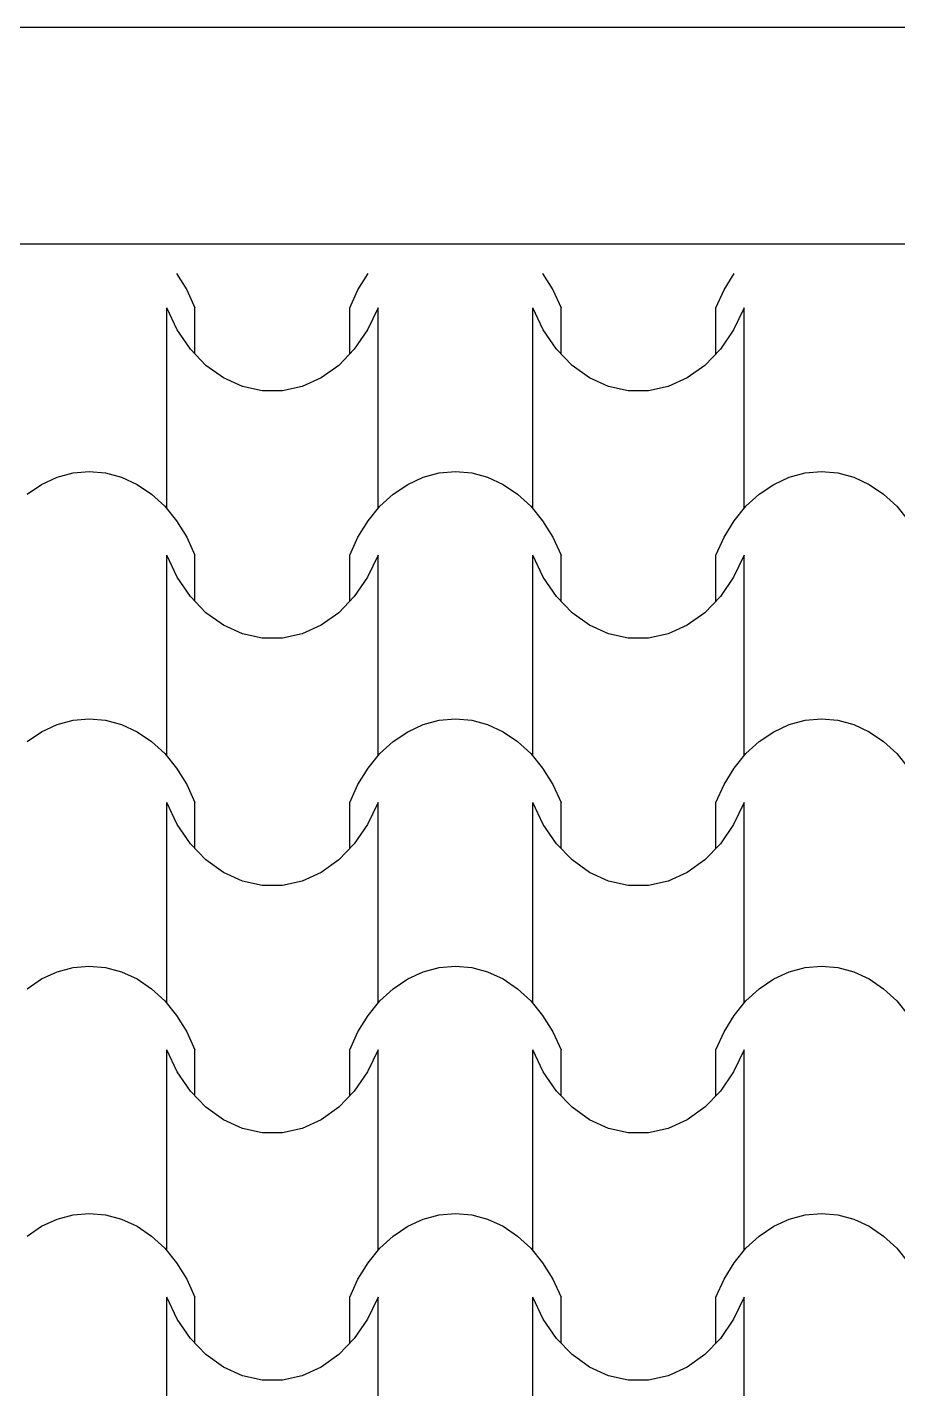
# Model space of a CAD drawing. Header units: millimetres. Extents: x 42452 to 2852333, y -419346 to 834876.
# Drawn here: x 2622489 to 2624096, y 671549 to 674062 of the extents above; entities that cross this region are included whole.
import ezdxf

# ---------------------------------------------------------------- set-up
doc = ezdxf.new("R2010")
doc.units = ezdxf.units.MM
doc.layers.add('memar', color=7, linetype='Continuous', lineweight=25)

msp = doc.modelspace()

# ---------------------------------------------------------------- linework, layer by layer
at = {"layer": 'memar', "color": 7, "linetype": 'Continuous', "lineweight": 25}
for p, q in [((2622764.66304, 673607.20782), (2622783.39835, 673576.98216)), ((2623099.50222, 673576.98216), (2623118.23753, 673607.20782)), ((2623440.22253, 673607.20782), (2623458.95784, 673576.98216)), ((2623775.06172, 673576.98216), (2623793.79703, 673607.20782)), ((2622783.39835, 673576.98216), (2622798.68777, 673543.73813)), ((2623084.21281, 673543.73813), (2623099.50222, 673576.98216)), ((2623458.95784, 673576.98216), (2623474.24726, 673543.73813)), ((2623759.7723, 673543.73813), (2623775.06172, 673576.98216)), ((2622746.43306, 673358.66444), (2622746.43306, 673543.73813)), ((2622765.75222, 673503.22893), (2622746.43306, 673543.73813)), ((2622798.68777, 673458.65413), (2622798.68777, 673543.73813)), ((2623084.21281, 673458.65413), (2623084.21281, 673543.73813)), ((2623136.46751, 673543.73813), (2623117.14835, 673503.22893)), ((2623136.46751, 673358.66444), (2623136.46751, 673543.73813)), ((2623421.99255, 673358.66444), (2623421.99255, 673543.73813)), ((2623441.31172, 673503.22893), (2623421.99255, 673543.73813)), ((2623474.24726, 673458.65413), (2623474.24726, 673543.73813)), ((2623759.7723, 673458.65413), (2623759.7723, 673543.73813)), ((2623812.02701, 673543.73813), (2623792.70784, 673503.22893)), ((2623812.02701, 673358.66444), (2623812.02701, 673543.73813)), ((2622790.16996, 673467.49899), (2622765.75222, 673503.22893)), ((2623117.14835, 673503.22893), (2623092.73062, 673467.49899)), ((2623465.72945, 673467.49899), (2623441.31172, 673503.22893)), ((2623792.70784, 673503.22893), (2623768.29011, 673467.49899)), ((2622818.97769, 673437.58517), (2622790.16996, 673467.49899)), ((2623092.73062, 673467.49899), (2623063.92289, 673437.58517)), ((2623494.53718, 673437.58517), (2623465.72945, 673467.49899)), ((2623768.29011, 673467.49899), (2623739.48238, 673437.58517)), ((2622851.33944, 673414.35552), (2622818.97769, 673437.58517)), ((2623063.92289, 673437.58517), (2623031.56113, 673414.35552)), ((2623526.89893, 673414.35552), (2623494.53718, 673437.58517)), ((2623739.48238, 673437.58517), (2623707.12063, 673414.35552)), ((2622886.31611, 673398.48415), (2622851.33944, 673414.35552)), ((2622922.89272, 673390.43163), (2622886.31611, 673398.48415)), ((2622996.58446, 673398.48415), (2622960.00785, 673390.43163)), ((2623031.56113, 673414.35552), (2622996.58446, 673398.48415)), ((2623561.87561, 673398.48415), (2623526.89893, 673414.35552)), ((2623598.45222, 673390.43163), (2623561.87561, 673398.48415)), ((2623672.14395, 673398.48415), (2623635.56735, 673390.43163)), ((2623707.12063, 673414.35552), (2623672.14395, 673398.48415)), ((2622941.45029, 673390.43163), (2622922.89272, 673390.43163)), ((2622960.00785, 673390.43163), (2622941.45029, 673390.43163)), ((2623617.00978, 673390.43163), (2623598.45222, 673390.43163)), ((2623635.56735, 673390.43163), (2623617.00978, 673390.43163)), ((2622746.43306, 673173.59076), (2622746.43306, 673358.66444)), ((2623136.46751, 673173.59076), (2623136.46751, 673358.66444)), ((2623421.99255, 673173.59076), (2623421.99255, 673358.66444)), ((2623812.02701, 673173.59076), (2623812.02701, 673358.66444)), ((2622515.67933, 673217.98582), (2622544.0554, 673231.08014)), ((2622544.0554, 673231.08014), (2622573.57446, 673239.03852)), ((2622573.57446, 673239.03852), (2622603.67054, 673241.70837)), ((2622603.67054, 673241.70837), (2622633.76662, 673239.03852)), ((2622633.76662, 673239.03852), (2622663.28568, 673231.08014)), ((2622663.28568, 673231.08014), (2622691.66174, 673217.98582)), ((2623191.23883, 673217.98582), (2623219.61489, 673231.08014)), ((2623219.61489, 673231.08014), (2623249.13395, 673239.03852)), ((2623249.13395, 673239.03852), (2623279.23003, 673241.70837)), ((2623279.23003, 673241.70837), (2623309.32612, 673239.03852)), ((2623309.32612, 673239.03852), (2623338.84517, 673231.08014)), ((2623338.84517, 673231.08014), (2623367.22124, 673217.98582)), ((2623866.79832, 673217.98582), (2623895.17439, 673231.08014)), ((2623895.17439, 673231.08014), (2623924.69344, 673239.03852)), ((2623924.69344, 673239.03852), (2623954.78953, 673241.70837)), ((2623954.78953, 673241.70837), (2623984.88561, 673239.03852)), ((2623984.88561, 673239.03852), (2624014.40467, 673231.08014)), ((2624014.40467, 673231.08014), (2624042.78073, 673217.98582)), ((2622488.99031, 673200.00663), (2622515.67933, 673217.98582)), ((2622691.66174, 673217.98582), (2622718.35077, 673200.00663)), ((2622718.35077, 673200.00663), (2622742.84105, 673177.48726)), ((2623140.05952, 673177.48726), (2623164.5498, 673200.00663)), ((2623164.5498, 673200.00663), (2623191.23883, 673217.98582)), ((2623367.22124, 673217.98582), (2623393.91026, 673200.00663)), ((2623393.91026, 673200.00663), (2623418.40055, 673177.48726)), ((2623815.61902, 673177.48726), (2623840.1093, 673200.00663)), ((2623840.1093, 673200.00663), (2623866.79832, 673217.98582)), ((2624042.78073, 673217.98582), (2624069.46976, 673200.00663)), ((2624069.46976, 673200.00663), (2624093.96004, 673177.48726)), ((2622742.84105, 673177.48726), (2622764.66304, 673150.85948)), ((2623118.23753, 673150.85948), (2623140.05952, 673177.48726)), ((2623418.40055, 673177.48726), (2623440.22253, 673150.85948)), ((2623793.79703, 673150.85948), (2623815.61902, 673177.48726)), ((2624093.96004, 673177.48726), (2624115.78203, 673150.85948)), ((2622764.66304, 673150.85948), (2622783.39835, 673120.63382)), ((2623099.50222, 673120.63382), (2623118.23753, 673150.85948)), ((2623440.22253, 673150.85948), (2623458.95784, 673120.63382)), ((2623775.06172, 673120.63382), (2623793.79703, 673150.85948)), ((2622783.39835, 673120.63382), (2622798.68777, 673087.38979)), ((2623084.21281, 673087.38979), (2623099.50222, 673120.63382)), ((2623458.95784, 673120.63382), (2623474.24726, 673087.38979)), ((2623759.7723, 673087.38979), (2623775.06172, 673120.63382)), ((2622746.43306, 672902.31611), (2622746.43306, 673087.38979)), ((2622765.75222, 673046.88059), (2622746.43306, 673087.38979)), ((2622798.68777, 673002.3058), (2622798.68777, 673087.38979)), ((2623084.21281, 673002.3058), (2623084.21281, 673087.38979)), ((2623136.46751, 673087.38979), (2623117.14835, 673046.88059)), ((2623136.46751, 672902.31611), (2623136.46751, 673087.38979)), ((2623421.99255, 672902.31611), (2623421.99255, 673087.38979)), ((2623441.31172, 673046.88059), (2623421.99255, 673087.38979)), ((2623474.24726, 673002.3058), (2623474.24726, 673087.38979)), ((2623759.7723, 673002.3058), (2623759.7723, 673087.38979)), ((2623812.02701, 673087.38979), (2623792.70784, 673046.88059)), ((2623812.02701, 672902.31611), (2623812.02701, 673087.38979)), ((2622790.16996, 673011.15066), (2622765.75222, 673046.88059)), ((2623117.14835, 673046.88059), (2623092.73062, 673011.15066)), ((2623465.72945, 673011.15066), (2623441.31172, 673046.88059)), ((2623792.70784, 673046.88059), (2623768.29011, 673011.15066)), ((2622818.97769, 672981.23683), (2622790.16996, 673011.15066)), ((2623092.73062, 673011.15066), (2623063.92289, 672981.23683)), ((2623494.53718, 672981.23683), (2623465.72945, 673011.15066)), ((2623768.29011, 673011.15066), (2623739.48238, 672981.23683)), ((2622851.33944, 672958.00718), (2622818.97769, 672981.23683)), ((2623063.92289, 672981.23683), (2623031.56113, 672958.00718)), ((2623526.89893, 672958.00718), (2623494.53718, 672981.23683)), ((2623739.48238, 672981.23683), (2623707.12063, 672958.00718)), ((2622886.31611, 672942.13581), (2622851.33944, 672958.00718)), ((2623031.56113, 672958.00718), (2622996.58446, 672942.13581)), ((2623561.87561, 672942.13581), (2623526.89893, 672958.00718)), ((2623707.12063, 672958.00718), (2623672.14395, 672942.13581)), ((2622922.89272, 672934.08329), (2622886.31611, 672942.13581)), ((2622941.45029, 672934.08329), (2622922.89272, 672934.08329)), ((2622960.00785, 672934.08329), (2622941.45029, 672934.08329)), ((2622996.58446, 672942.13581), (2622960.00785, 672934.08329)), ((2623598.45222, 672934.08329), (2623561.87561, 672942.13581)), ((2623617.00978, 672934.08329), (2623598.45222, 672934.08329)), ((2623635.56735, 672934.08329), (2623617.00978, 672934.08329)), ((2623672.14395, 672942.13581), (2623635.56735, 672934.08329)), ((2622746.43306, 672717.24242), (2622746.43306, 672902.31611)), ((2623136.46751, 672717.24242), (2623136.46751, 672902.31611)), ((2623421.99255, 672717.24242), (2623421.99255, 672902.31611)), ((2623812.02701, 672717.24242), (2623812.02701, 672902.31611)), ((2622515.67933, 672761.63749), (2622544.0554, 672774.7318)), ((2622544.0554, 672774.7318), (2622573.57446, 672782.69018)), ((2622573.57446, 672782.69018), (2622603.67054, 672785.36003)), ((2622603.67054, 672785.36003), (2622633.76662, 672782.69018)), ((2622633.76662, 672782.69018), (2622663.28568, 672774.7318)), ((2622663.28568, 672774.7318), (2622691.66174, 672761.63749)), ((2623191.23883, 672761.63749), (2623219.61489, 672774.7318)), ((2623219.61489, 672774.7318), (2623249.13395, 672782.69018)), ((2623249.13395, 672782.69018), (2623279.23003, 672785.36003)), ((2623279.23003, 672785.36003), (2623309.32612, 672782.69018)), ((2623309.32612, 672782.69018), (2623338.84517, 672774.7318)), ((2623338.84517, 672774.7318), (2623367.22124, 672761.63749)), ((2623866.79832, 672761.63749), (2623895.17439, 672774.7318)), ((2623895.17439, 672774.7318), (2623924.69344, 672782.69018)), ((2623924.69344, 672782.69018), (2623954.78953, 672785.36003)), ((2623954.78953, 672785.36003), (2623984.88561, 672782.69018)), ((2623984.88561, 672782.69018), (2624014.40467, 672774.7318)), ((2624014.40467, 672774.7318), (2624042.78073, 672761.63749)), ((2622488.99031, 672743.65829), (2622515.67933, 672761.63749)), ((2622691.66174, 672761.63749), (2622718.35077, 672743.65829)), ((2622718.35077, 672743.65829), (2622742.84105, 672721.13892)), ((2623140.05952, 672721.13892), (2623164.5498, 672743.65829)), ((2623164.5498, 672743.65829), (2623191.23883, 672761.63749)), ((2623367.22124, 672761.63749), (2623393.91026, 672743.65829)), ((2623393.91026, 672743.65829), (2623418.40055, 672721.13892)), ((2623815.61902, 672721.13892), (2623840.1093, 672743.65829)), ((2623840.1093, 672743.65829), (2623866.79832, 672761.63749)), ((2624042.78073, 672761.63749), (2624069.46976, 672743.65829)), ((2624069.46976, 672743.65829), (2624093.96004, 672721.13892)), ((2622742.84105, 672721.13892), (2622764.66304, 672694.51114)), ((2623118.23753, 672694.51114), (2623140.05952, 672721.13892)), ((2623418.40055, 672721.13892), (2623440.22253, 672694.51114)), ((2623793.79703, 672694.51114), (2623815.61902, 672721.13892)), ((2624093.96004, 672721.13892), (2624115.78203, 672694.51114)), ((2622764.66304, 672694.51114), (2622783.39835, 672664.28548)), ((2623099.50222, 672664.28548), (2623118.23753, 672694.51114)), ((2623440.22253, 672694.51114), (2623458.95784, 672664.28548)), ((2623775.06172, 672664.28548), (2623793.79703, 672694.51114)), ((2622783.39835, 672664.28548), (2622798.68777, 672631.04146)), ((2623084.21281, 672631.04146), (2623099.50222, 672664.28548)), ((2623458.95784, 672664.28548), (2623474.24726, 672631.04146)), ((2623759.7723, 672631.04146), (2623775.06172, 672664.28548)), ((2622746.43306, 672445.96777), (2622746.43306, 672631.04146)), ((2622765.75222, 672590.53225), (2622746.43306, 672631.04146)), ((2622798.68777, 672545.95746), (2622798.68777, 672631.04146)), ((2623084.21281, 672545.95746), (2623084.21281, 672631.04146)), ((2623136.46751, 672631.04146), (2623117.14835, 672590.53225)), ((2623136.46751, 672445.96777), (2623136.46751, 672631.04146)), ((2623421.99255, 672445.96777), (2623421.99255, 672631.04146)), ((2623441.31172, 672590.53225), (2623421.99255, 672631.04146)), ((2623474.24726, 672545.95746), (2623474.24726, 672631.04146)), ((2623759.7723, 672545.95746), (2623759.7723, 672631.04146)), ((2623812.02701, 672631.04146), (2623792.70784, 672590.53225)), ((2623812.02701, 672445.96777), (2623812.02701, 672631.04146)), ((2622790.16996, 672554.80232), (2622765.75222, 672590.53225)), ((2623117.14835, 672590.53225), (2623092.73062, 672554.80232)), ((2623465.72945, 672554.80232), (2623441.31172, 672590.53225)), ((2623792.70784, 672590.53225), (2623768.29011, 672554.80232)), ((2622818.97769, 672524.88849), (2622790.16996, 672554.80232)), ((2623092.73062, 672554.80232), (2623063.92289, 672524.88849)), ((2623494.53718, 672524.88849), (2623465.72945, 672554.80232)), ((2623768.29011, 672554.80232), (2623739.48238, 672524.88849)), ((2622851.33944, 672501.65885), (2622818.97769, 672524.88849)), ((2623063.92289, 672524.88849), (2623031.56113, 672501.65885)), ((2623526.89893, 672501.65885), (2623494.53718, 672524.88849)), ((2623739.48238, 672524.88849), (2623707.12063, 672501.65885)), ((2622886.31611, 672485.78748), (2622851.33944, 672501.65885)), ((2623031.56113, 672501.65885), (2622996.58446, 672485.78748)), ((2623561.87561, 672485.78748), (2623526.89893, 672501.65885)), ((2623707.12063, 672501.65885), (2623672.14395, 672485.78748)), ((2622922.89272, 672477.73495), (2622886.31611, 672485.78748)), ((2622941.45029, 672477.73495), (2622922.89272, 672477.73495)), ((2622960.00785, 672477.73495), (2622941.45029, 672477.73495)), ((2622996.58446, 672485.78748), (2622960.00785, 672477.73495)), ((2623598.45222, 672477.73495), (2623561.87561, 672485.78748)), ((2623617.00978, 672477.73495), (2623598.45222, 672477.73495)), ((2623635.56735, 672477.73495), (2623617.00978, 672477.73495)), ((2623672.14395, 672485.78748), (2623635.56735, 672477.73495)), ((2622746.43306, 672260.89408), (2622746.43306, 672445.96777)), ((2623136.46751, 672260.89408), (2623136.46751, 672445.96777)), ((2623421.99255, 672260.89408), (2623421.99255, 672445.96777)), ((2623812.02701, 672260.89408), (2623812.02701, 672445.96777)), ((2622515.67933, 672305.28915), (2622544.0554, 672318.38346)), ((2622544.0554, 672318.38346), (2622573.57446, 672326.34184)), ((2622573.57446, 672326.34184), (2622603.67054, 672329.0117)), ((2622603.67054, 672329.0117), (2622633.76662, 672326.34184)), ((2622633.76662, 672326.34184), (2622663.28568, 672318.38346)), ((2622663.28568, 672318.38346), (2622691.66174, 672305.28915)), ((2623191.23883, 672305.28915), (2623219.61489, 672318.38346)), ((2623219.61489, 672318.38346), (2623249.13395, 672326.34184)), ((2623249.13395, 672326.34184), (2623279.23003, 672329.0117)), ((2623279.23003, 672329.0117), (2623309.32612, 672326.34184)), ((2623309.32612, 672326.34184), (2623338.84517, 672318.38346)), ((2623338.84517, 672318.38346), (2623367.22124, 672305.28915)), ((2623866.79832, 672305.28915), (2623895.17439, 672318.38346)), ((2623895.17439, 672318.38346), (2623924.69344, 672326.34184)), ((2623924.69344, 672326.34184), (2623954.78953, 672329.0117)), ((2623954.78953, 672329.0117), (2623984.88561, 672326.34184)), ((2623984.88561, 672326.34184), (2624014.40467, 672318.38346)), ((2624014.40467, 672318.38346), (2624042.78073, 672305.28915)), ((2622488.99031, 672287.30995), (2622515.67933, 672305.28915)), ((2622691.66174, 672305.28915), (2622718.35077, 672287.30995)), ((2623164.5498, 672287.30995), (2623191.23883, 672305.28915)), ((2623367.22124, 672305.28915), (2623393.91026, 672287.30995)), ((2623840.1093, 672287.30995), (2623866.79832, 672305.28915)), ((2624042.78073, 672305.28915), (2624069.46976, 672287.30995)), ((2622718.35077, 672287.30995), (2622742.84105, 672264.79058)), ((2623140.05952, 672264.79058), (2623164.5498, 672287.30995)), ((2623393.91026, 672287.30995), (2623418.40055, 672264.79058)), ((2623815.61902, 672264.79058), (2623840.1093, 672287.30995)), ((2624069.46976, 672287.30995), (2624093.96004, 672264.79058)), ((2622742.84105, 672264.79058), (2622764.66304, 672238.16281)), ((2623118.23753, 672238.16281), (2623140.05952, 672264.79058)), ((2623418.40055, 672264.79058), (2623440.22253, 672238.16281)), ((2623793.79703, 672238.16281), (2623815.61902, 672264.79058)), ((2624093.96004, 672264.79058), (2624115.78203, 672238.16281)), ((2622764.66304, 672238.16281), (2622783.39835, 672207.93715)), ((2623099.50222, 672207.93715), (2623118.23753, 672238.16281)), ((2623440.22253, 672238.16281), (2623458.95784, 672207.93715)), ((2623775.06172, 672207.93715), (2623793.79703, 672238.16281)), ((2622783.39835, 672207.93715), (2622798.68777, 672174.69312)), ((2623084.21281, 672174.69312), (2623099.50222, 672207.93715)), ((2623458.95784, 672207.93715), (2623474.24726, 672174.69312)), ((2623759.7723, 672174.69312), (2623775.06172, 672207.93715)), ((2622746.43306, 671989.61943), (2622746.43306, 672174.69312)), ((2622765.75222, 672134.18392), (2622746.43306, 672174.69312)), ((2622798.68777, 672089.60912), (2622798.68777, 672174.69312)), ((2623084.21281, 672089.60912), (2623084.21281, 672174.69312)), ((2623136.46751, 672174.69312), (2623117.14835, 672134.18392)), ((2623136.46751, 671989.61943), (2623136.46751, 672174.69312)), ((2623421.99255, 671989.61943), (2623421.99255, 672174.69312)), ((2623441.31172, 672134.18392), (2623421.99255, 672174.69312)), ((2623474.24726, 672089.60912), (2623474.24726, 672174.69312)), ((2623759.7723, 672089.60912), (2623759.7723, 672174.69312)), ((2623812.02701, 672174.69312), (2623792.70784, 672134.18392)), ((2623812.02701, 671989.61943), (2623812.02701, 672174.69312)), ((2622790.16996, 672098.45398), (2622765.75222, 672134.18392)), ((2623117.14835, 672134.18392), (2623092.73062, 672098.45398)), ((2623465.72945, 672098.45398), (2623441.31172, 672134.18392)), ((2623792.70784, 672134.18392), (2623768.29011, 672098.45398)), ((2622818.97769, 672068.54016), (2622790.16996, 672098.45398)), ((2623092.73062, 672098.45398), (2623063.92289, 672068.54016)), ((2623494.53718, 672068.54016), (2623465.72945, 672098.45398)), ((2623768.29011, 672098.45398), (2623739.48238, 672068.54016)), ((2622851.33944, 672045.31051), (2622818.97769, 672068.54016)), ((2623063.92289, 672068.54016), (2623031.56113, 672045.31051)), ((2623526.89893, 672045.31051), (2623494.53718, 672068.54016)), ((2623739.48238, 672068.54016), (2623707.12063, 672045.31051)), ((2622886.31611, 672029.43914), (2622851.33944, 672045.31051)), ((2623031.56113, 672045.31051), (2622996.58446, 672029.43914)), ((2623561.87561, 672029.43914), (2623526.89893, 672045.31051)), ((2623707.12063, 672045.31051), (2623672.14395, 672029.43914)), ((2622922.89272, 672021.38662), (2622886.31611, 672029.43914)), ((2622941.45029, 672021.38662), (2622922.89272, 672021.38662)), ((2622960.00785, 672021.38662), (2622941.45029, 672021.38662)), ((2622996.58446, 672029.43914), (2622960.00785, 672021.38662)), ((2623598.45222, 672021.38662), (2623561.87561, 672029.43914)), ((2623617.00978, 672021.38662), (2623598.45222, 672021.38662)), ((2623635.56735, 672021.38662), (2623617.00978, 672021.38662)), ((2623672.14395, 672029.43914), (2623635.56735, 672021.38662)), ((2622746.43306, 671804.54575), (2622746.43306, 671989.61943)), ((2623136.46751, 671804.54575), (2623136.46751, 671989.61943)), ((2623421.99255, 671804.54575), (2623421.99255, 671989.61943)), ((2623812.02701, 671804.54575), (2623812.02701, 671989.61943)), ((2622544.0554, 671862.03513), (2622573.57446, 671869.9935)), ((2622573.57446, 671869.9935), (2622603.67054, 671872.66336)), ((2622603.67054, 671872.66336), (2622633.76662, 671869.9935)), ((2622633.76662, 671869.9935), (2622663.28568, 671862.03513)), ((2623219.61489, 671862.03513), (2623249.13395, 671869.9935)), ((2623249.13395, 671869.9935), (2623279.23003, 671872.66336)), ((2623279.23003, 671872.66336), (2623309.32612, 671869.9935)), ((2623309.32612, 671869.9935), (2623338.84517, 671862.03513)), ((2623895.17439, 671862.03513), (2623924.69344, 671869.9935)), ((2623924.69344, 671869.9935), (2623954.78953, 671872.66336)), ((2623954.78953, 671872.66336), (2623984.88561, 671869.9935)), ((2623984.88561, 671869.9935), (2624014.40467, 671862.03513)), ((2622488.99031, 671830.96161), (2622515.67933, 671848.94081)), ((2622515.67933, 671848.94081), (2622544.0554, 671862.03513)), ((2622663.28568, 671862.03513), (2622691.66174, 671848.94081)), ((2622691.66174, 671848.94081), (2622718.35077, 671830.96161)), ((2623164.5498, 671830.96161), (2623191.23883, 671848.94081)), ((2623191.23883, 671848.94081), (2623219.61489, 671862.03513)), ((2623338.84517, 671862.03513), (2623367.22124, 671848.94081)), ((2623367.22124, 671848.94081), (2623393.91026, 671830.96161)), ((2623840.1093, 671830.96161), (2623866.79832, 671848.94081)), ((2623866.79832, 671848.94081), (2623895.17439, 671862.03513)), ((2624014.40467, 671862.03513), (2624042.78073, 671848.94081)), ((2624042.78073, 671848.94081), (2624069.46976, 671830.96161)), ((2622718.35077, 671830.96161), (2622742.84105, 671808.44225)), ((2623140.05952, 671808.44225), (2623164.5498, 671830.96161)), ((2623393.91026, 671830.96161), (2623418.40055, 671808.44225)), ((2623815.61902, 671808.44225), (2623840.1093, 671830.96161)), ((2624069.46976, 671830.96161), (2624093.96004, 671808.44225)), ((2622742.84105, 671808.44225), (2622764.66304, 671781.81447)), ((2623118.23753, 671781.81447), (2623140.05952, 671808.44225)), ((2623418.40055, 671808.44225), (2623440.22253, 671781.81447)), ((2623793.79703, 671781.81447), (2623815.61902, 671808.44225)), ((2624093.96004, 671808.44225), (2624115.78203, 671781.81447)), ((2622764.66304, 671781.81447), (2622783.39835, 671751.58881)), ((2623099.50222, 671751.58881), (2623118.23753, 671781.81447)), ((2623440.22253, 671781.81447), (2623458.95784, 671751.58881)), ((2623775.06172, 671751.58881), (2623793.79703, 671781.81447)), ((2622783.39835, 671751.58881), (2622798.68777, 671718.34478)), ((2623084.21281, 671718.34478), (2623099.50222, 671751.58881)), ((2623458.95784, 671751.58881), (2623474.24726, 671718.34478)), ((2623759.7723, 671718.34478), (2623775.06172, 671751.58881)), ((2622746.43306, 671533.2711), (2622746.43306, 671718.34478)), ((2622765.75222, 671677.83558), (2622746.43306, 671718.34478)), ((2622798.68777, 671633.26079), (2622798.68777, 671718.34478)), ((2623084.21281, 671633.26079), (2623084.21281, 671718.34478)), ((2623136.46751, 671718.34478), (2623117.14835, 671677.83558)), ((2623136.46751, 671533.2711), (2623136.46751, 671718.34478)), ((2623421.99255, 671533.2711), (2623421.99255, 671718.34478)), ((2623441.31172, 671677.83558), (2623421.99255, 671718.34478)), ((2623474.24726, 671633.26079), (2623474.24726, 671718.34478)), ((2623759.7723, 671633.26079), (2623759.7723, 671718.34478)), ((2623812.02701, 671718.34478), (2623792.70784, 671677.83558)), ((2623812.02701, 671533.2711), (2623812.02701, 671718.34478)), ((2622790.16996, 671642.10565), (2622765.75222, 671677.83558)), ((2623117.14835, 671677.83558), (2623092.73062, 671642.10565)), ((2623465.72945, 671642.10565), (2623441.31172, 671677.83558)), ((2623792.70784, 671677.83558), (2623768.29011, 671642.10565)), ((2622818.97769, 671612.19182), (2622790.16996, 671642.10565)), ((2623092.73062, 671642.10565), (2623063.92289, 671612.19182)), ((2623494.53718, 671612.19182), (2623465.72945, 671642.10565)), ((2623768.29011, 671642.10565), (2623739.48238, 671612.19182)), ((2622851.33944, 671588.96217), (2622818.97769, 671612.19182)), ((2622886.31611, 671573.0908), (2622851.33944, 671588.96217)), ((2623031.56113, 671588.96217), (2622996.58446, 671573.0908)), ((2623063.92289, 671612.19182), (2623031.56113, 671588.96217)), ((2623526.89893, 671588.96217), (2623494.53718, 671612.19182)), ((2623561.87561, 671573.0908), (2623526.89893, 671588.96217)), ((2623707.12063, 671588.96217), (2623672.14395, 671573.0908)), ((2623739.48238, 671612.19182), (2623707.12063, 671588.96217)), ((2622922.89272, 671565.03828), (2622886.31611, 671573.0908)), ((2622941.45029, 671565.03828), (2622922.89272, 671565.03828)), ((2622960.00785, 671565.03828), (2622941.45029, 671565.03828)), ((2622996.58446, 671573.0908), (2622960.00785, 671565.03828)), ((2623598.45222, 671565.03828), (2623561.87561, 671573.0908)), ((2623617.00978, 671565.03828), (2623598.45222, 671565.03828)), ((2623635.56735, 671565.03828), (2623617.00978, 671565.03828)), ((2623672.14395, 671573.0908), (2623635.56735, 671565.03828))]:
    msp.add_line(p, q, dxfattribs=at)
at = {"layer": 'memar', "color": 0, "lineweight": 25}
msp.add_lwpolyline([(2625024.37997, 673661.54702), (2619426.33479, 673661.54702), (2619426.33479, 674061.54702), (2625024.37997, 674061.54702)], close=True, dxfattribs=at)

doc.saveas('drawing.dxf')
